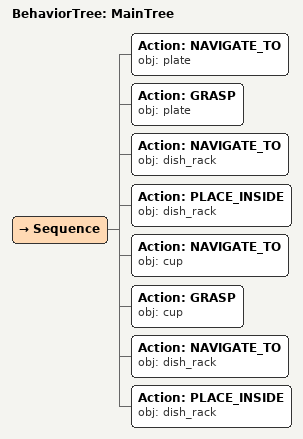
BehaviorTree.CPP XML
<root main_tree_to_execute="MainTree">
  <BehaviorTree ID="MainTree">
    <Sequence>
      <!-- Navigate to plate -->
      <Action ID="NAVIGATE_TO" obj="plate"/>
      <!-- Grasp plate -->
      <Action ID="GRASP" obj="plate"/>
      <!-- Navigate to dish_rack -->
      <Action ID="NAVIGATE_TO" obj="dish_rack"/>
      <!-- Place inside dish_rack -->
      <Action ID="PLACE_INSIDE" obj="dish_rack"/>
      <!-- Navigate to cup -->
      <Action ID="NAVIGATE_TO" obj="cup"/>
      <!-- Grasp cup -->
      <Action ID="GRASP" obj="cup"/>
      <!-- Navigate to dish_rack -->
      <Action ID="NAVIGATE_TO" obj="dish_rack"/>
      <!-- Place inside dish_rack -->
      <Action ID="PLACE_INSIDE" obj="dish_rack"/>
    </Sequence>
  </BehaviorTree>
</root>
